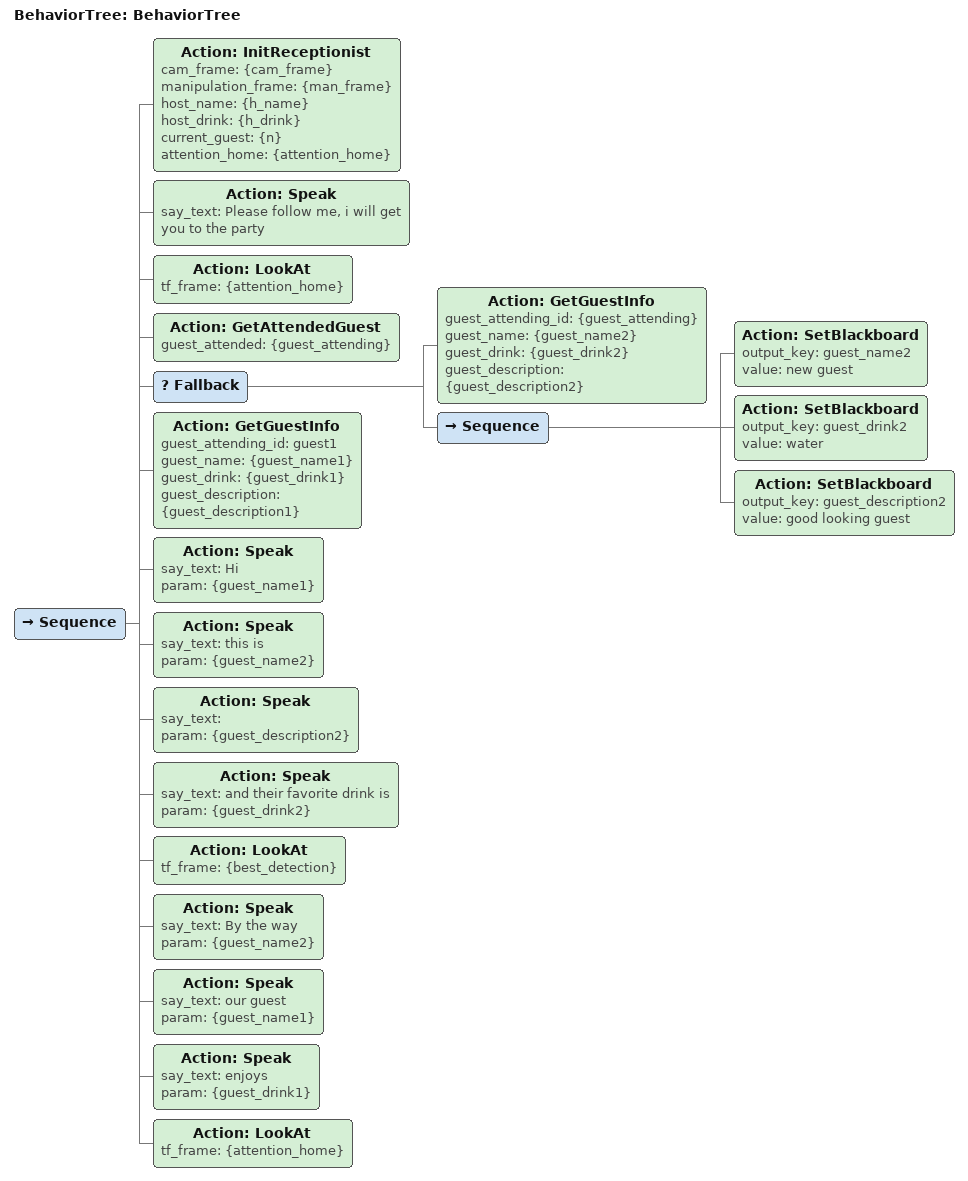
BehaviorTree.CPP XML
<root main_tree_to_execute="BehaviorTree">
    <BehaviorTree ID="BehaviorTree">
        <Sequence>
            <Action ID="InitReceptionist" cam_frame="{cam_frame}"
                                          manipulation_frame="{man_frame}"
                                          host_name="{h_name}"
                                          host_drink="{h_drink}"
                                          current_guest="{n}"
                                          attention_home="{attention_home}" />
            <Action ID="Speak" say_text="Please follow me, i will get you to the  party"/>
            <Action ID="LookAt" tf_frame="{attention_home}"/>

            <Action ID="GetAttendedGuest"
                    guest_attended="{guest_attending}"/>
            <Fallback>
                <Action ID="GetGuestInfo"
                        guest_attending_id="{guest_attending}"
                        guest_name="{guest_name2}"
                        guest_drink="{guest_drink2}"
                        guest_description="{guest_description2}"/>
                <Sequence>
                    <Action ID="SetBlackboard" output_key="guest_name2" value="new guest"/>
                    <Action ID="SetBlackboard" output_key="guest_drink2" value="water"/>
                    <Action ID="SetBlackboard" output_key="guest_description2" value="good looking guest"/>
                </Sequence>
            </Fallback>
            <Action ID="GetGuestInfo"
                    guest_attending_id="guest1"
                    guest_name="{guest_name1}"
                    guest_drink="{guest_drink1}"
                    guest_description="{guest_description1}"/>
            <Action ID="Speak" say_text="Hi" param="{guest_name1}"/>
            <Action ID="Speak" say_text=" this is" param="{guest_name2}"/>
            <Action ID="Speak" say_text=" " param="{guest_description2}"/>
            <Action ID="Speak" say_text=" and their favorite drink is" param="{guest_drink2}"/>

            <Action ID="LookAt" tf_frame="{best_detection}"/>
            <Action ID="Speak" say_text=" By the way" param="{guest_name2}"/>
            <Action ID="Speak" say_text="our guest" param="{guest_name1}"/>
            <Action ID="Speak" say_text="enjoys" param="{guest_drink1}"/>
            <Action ID="LookAt" tf_frame="{attention_home}"/>
        </Sequence>
    </BehaviorTree>
</root>
